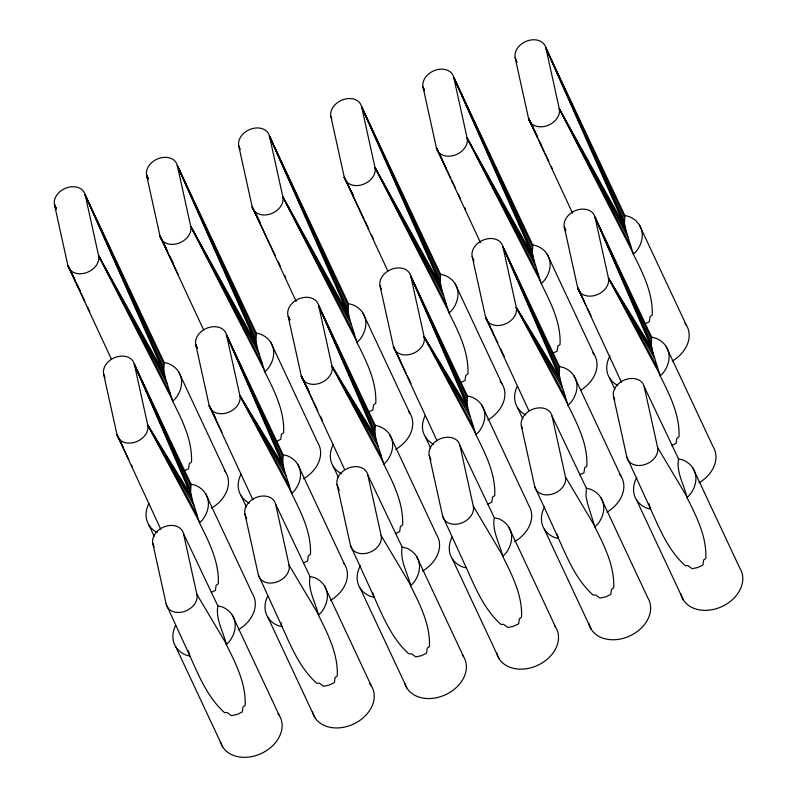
<?xml version="1.0" encoding="UTF-8"?>
<svg xmlns="http://www.w3.org/2000/svg" width="797" height="797" viewBox="0 0 797 797"><rect width="100%" height="100%" fill="white"/><g stroke="black" fill="none" stroke-linecap="round" stroke-linejoin="round"><path stroke-width="1.2" d="M172.73 401.339L165.467 378.127L163.803 370.565L164.192 362.466L168.326 363.522A32.428 24.657 -25.1 0 1 175.918 397.932L172.73 401.339C182.234 420.268 192.485 440.412 191.499 462.101L189.307 463.635L188.61 468.726L184.406 470.698M199.549 523.001L192.286 499.789L190.613 492.227L191.011 484.128L195.145 485.184A32.428 24.657 -25.1 0 1 202.727 519.594L199.549 523.001C209.053 541.93 219.305 562.074 218.318 583.763L216.117 585.297L215.429 590.388L211.225 592.36M264.863 371.94L257.6 348.737L255.937 341.176L256.325 333.076L260.47 334.132A32.428 24.657 -25.1 0 1 268.051 368.533L264.863 371.94C274.377 390.879 284.629 411.013 283.642 432.711L281.441 434.245L280.743 439.336L276.539 441.299M291.682 493.602L284.419 470.389L282.756 462.828L283.144 454.728L287.279 455.784A32.428 24.657 -25.1 0 1 294.87 490.195L291.682 493.602C301.196 512.531 311.438 532.675 310.461 554.363L308.26 555.898L307.562 560.988L303.358 562.961M357.006 342.551L349.744 319.338L348.07 311.776L348.468 303.677L352.603 304.733A32.428 24.657 -25.1 0 1 360.184 339.143L357.006 342.551C366.51 361.479 376.762 381.624 375.776 403.312L373.574 404.846L372.886 409.937L368.682 411.91M383.825 464.213L376.553 441L374.889 433.438L375.287 425.339L379.422 426.395A32.428 24.657 -25.1 0 1 387.003 460.805L383.825 464.213C393.329 483.141 403.581 503.276 402.595 524.974L400.393 526.508L399.705 531.599L395.501 533.572M449.139 313.151L441.877 289.939L440.213 282.387L440.602 274.288L444.736 275.334A32.428 24.657 -25.1 0 1 452.327 309.744L449.139 313.151C458.654 332.09 468.895 352.224 467.919 373.923L465.717 375.457L465.02 380.548L460.815 382.51M475.958 434.813L468.696 411.601L467.032 404.039L467.421 395.94L471.555 396.996A32.428 24.657 -25.1 0 1 479.146 431.406L475.958 434.813C485.463 453.742 495.714 473.886 494.728 495.575L492.536 497.109L491.839 502.2L487.634 504.172M541.283 283.762L534.01 260.549L532.346 252.988L532.745 244.888L536.879 245.944A32.428 24.657 -25.1 0 1 544.461 280.355L541.283 283.762C550.787 302.691 561.038 322.835 560.052 344.523L557.85 346.057L557.163 351.148L552.959 353.121M568.102 405.424L560.829 382.211L559.165 374.65L559.564 366.55L563.698 367.606A32.428 24.657 -25.1 0 1 571.28 402.017L568.102 405.424C577.606 424.353 587.857 444.487 586.871 466.185L584.669 467.719L583.972 472.81L579.768 474.773M633.416 254.363L626.153 231.15L624.489 223.598L624.878 215.499L629.012 216.545A32.428 24.657 -25.1 0 1 636.604 250.955L633.416 254.363C642.93 273.301 653.171 293.435 652.195 315.134L649.993 316.668L649.296 321.759L645.092 323.721M660.235 376.025L652.972 352.812L651.298 345.25L651.697 337.151L655.831 338.207A32.428 24.657 -25.1 0 1 663.413 372.617L660.235 376.025C669.739 394.953 679.99 415.098 679.004 436.786L676.812 438.32L676.115 443.411L671.911 445.384M217.88 605.979C215.419 619.299 223.539 631.981 226.368 644.653C235.872 663.592 246.124 683.726 245.137 705.415L242.936 706.949L242.238 712.04L236.988 714.51L231.409 715.676L227.314 712.598L224.475 712.578C207.768 697.554 198.991 676.175 189.955 656.08L166.204 604.256L152.795 543.424A16.219 12.334 -25.1 0 1 165.467 526.369A16.219 12.334 -25.1 0 1 183.509 533.631L217.88 605.979L221.965 606.836A32.428 24.657 -25.1 0 1 229.546 641.246L226.368 644.653M310.023 576.58C307.562 589.91 315.682 602.582 318.501 615.264C328.005 634.193 338.257 654.337 337.27 676.025L335.079 677.56L334.381 682.65L329.131 685.111L323.542 686.287L319.448 683.208L316.618 683.178C299.911 668.155 291.134 646.775 282.098 626.691L258.338 574.866L244.928 514.035A16.219 12.334 -25.1 0 1 257.6 496.969A16.219 12.334 -25.1 0 1 275.642 504.232L310.023 576.58L314.098 577.446A32.428 24.657 -25.1 0 1 321.689 611.857L318.501 615.264M402.156 547.19C399.695 560.51 407.815 573.192 410.634 585.865C420.149 604.793 430.4 624.938 429.414 646.626L427.212 648.16L426.515 653.251L421.264 655.722L415.675 656.887L411.581 653.809L408.751 653.789C392.044 638.766 383.267 617.386 374.231 597.292L350.481 545.467L337.071 484.636A16.219 12.334 -25.1 0 1 349.744 467.57A16.219 12.334 -25.1 0 1 367.776 474.843L402.156 547.19L406.241 548.047A32.428 24.657 -25.1 0 1 413.822 582.458L410.634 585.865M494.299 517.791C491.839 531.121 499.948 543.793 502.777 556.475C512.282 575.404 522.533 595.548 521.547 617.237L519.355 618.771L518.658 623.862L513.398 626.322L507.819 627.498L503.724 624.42L500.885 624.39C484.187 609.366 475.41 587.987 466.365 567.902L442.614 516.077L429.204 455.246A16.219 12.334 -25.1 0 1 441.877 438.181A16.219 12.334 -25.1 0 1 459.919 445.443L494.299 517.791L498.374 518.658A32.428 24.657 -25.1 0 1 505.956 553.068L502.777 556.475M594.911 527.076L598.099 523.669A32.428 24.657 -25.1 0 0 590.507 489.258L586.373 488.202L585.984 496.312L587.648 503.863L594.911 527.076C604.425 546.005 614.676 566.149 613.69 587.837L611.488 589.372L610.791 594.462L605.541 596.933L599.952 598.099L595.857 595.02L593.028 595C576.321 579.977 567.544 558.597 558.508 538.503L554.662 537.527A32.428 24.657 -25.1 0 1 544.69 506.832M678.566 459.002C676.115 472.322 684.224 485.004 687.054 497.687C696.558 516.615 706.809 536.75 705.823 558.448L703.621 559.982L702.934 565.073L697.674 567.534L692.095 568.709L688 565.631L685.161 565.601C668.454 550.578 659.687 529.198 650.641 509.114L626.89 457.289L613.481 396.458A16.219 12.334 -25.1 0 1 626.153 379.392A16.219 12.334 -25.1 0 1 644.195 386.655L678.566 459.002L682.65 459.869A32.428 24.657 -25.1 0 1 690.232 494.279L687.054 497.687M650.641 509.114L646.805 508.137A32.428 24.657 -25.1 0 1 636.823 477.433M466.365 567.902L462.529 566.926A32.428 24.657 -25.1 0 1 452.048 537.188M374.231 597.292L370.386 596.315A32.428 24.657 -25.1 0 1 360.413 565.621M282.098 626.691L278.253 625.715A32.428 24.657 -25.1 0 1 267.772 595.977M189.955 656.08L186.109 655.104A32.428 24.657 -25.1 0 1 175.639 625.366M651.757 337.35L595.04 217.312L608.45 278.143L651.926 348.638L595.04 217.312A16.219 12.334 -25.1 0 0 576.998 210.049A16.219 12.334 -25.1 0 0 564.326 227.115L577.735 287.946L621.421 382.201M559.614 366.74L502.897 246.711L516.307 307.542L559.793 378.027L502.897 246.711A16.219 12.334 -25.1 0 0 484.865 239.439A16.219 12.334 -25.1 0 0 472.183 256.504L485.592 317.336L528.76 410.475M467.48 396.139L410.764 276.101L424.173 336.932L467.65 407.426L410.764 276.101A16.219 12.334 -25.1 0 0 392.722 268.838A16.219 12.334 -25.1 0 0 380.049 285.904L393.459 346.735L437.145 440.99M375.337 425.528L318.621 305.5L332.03 366.331L375.517 436.826L318.621 305.5A16.219 12.334 -25.1 0 0 300.589 298.227A16.219 12.334 -25.1 0 0 287.916 315.293L301.326 376.124L344.493 469.264M283.204 454.928L226.487 334.889L239.897 395.72L283.383 466.215L226.487 334.889A16.219 12.334 -25.1 0 0 208.445 327.627A16.219 12.334 -25.1 0 0 195.773 344.693L209.183 405.524L252.868 499.779M191.071 484.317L134.354 364.289L147.754 425.12L191.24 495.614L134.354 364.289A16.219 12.334 -25.1 0 0 116.312 357.016A16.219 12.334 -25.1 0 0 103.64 374.082L117.049 434.913L160.735 529.168M586.253 305.829L577.735 287.946A16.219 12.334 -25.1 0 0 595.767 295.209A16.219 12.334 -25.1 0 0 608.45 278.143L652.972 352.812M497.846 343.059L485.592 317.336A16.219 12.334 -25.1 0 0 503.634 324.598A16.219 12.334 -25.1 0 0 516.307 307.542L560.829 382.211M406.241 373.564L393.459 346.735A16.219 12.334 -25.1 0 0 411.501 353.998A16.219 12.334 -25.1 0 0 424.173 336.932L468.696 411.601M313.042 400.722L301.326 376.124A16.219 12.334 -25.1 0 0 319.358 383.397A16.219 12.334 -25.1 0 0 332.03 366.331L376.553 441M221.965 432.353L209.183 405.524A16.219 12.334 -25.1 0 0 227.225 412.786A16.219 12.334 -25.1 0 0 239.897 395.72L284.419 470.389M128.765 459.51L117.049 434.913A16.219 12.334 -25.1 0 0 135.082 442.186A16.219 12.334 -25.1 0 0 147.754 425.12L192.286 499.789M644.195 386.655L657.605 447.486L686.835 496.611M557.133 534.209L558.179 537.746L534.747 486.678L521.338 425.847A16.219 12.334 -25.1 0 1 534.02 408.781A16.219 12.334 -25.1 0 1 552.052 416.054L565.462 476.885L594.692 526.01M459.919 445.443L473.328 506.274L502.558 555.399M367.776 474.843L381.185 535.674L410.425 584.799M275.642 504.232L289.052 565.063L318.282 614.188M183.509 533.631L196.909 594.462L226.149 643.587M660.016 374.959L608.45 278.143L654.646 358.55M567.882 404.348L516.307 307.542L562.503 387.95M475.739 433.747L424.173 336.932L470.369 417.339M383.606 463.137L332.03 366.331L378.226 446.738M291.463 492.536L239.897 395.72L286.093 476.128M199.33 521.925L147.754 425.12L193.96 505.527M624.938 215.688L545.885 47.969L559.295 108.8L625.107 226.976L545.885 47.969A16.219 12.334 -25.1 0 0 527.843 40.707A16.219 12.334 -25.1 0 0 515.171 57.773L528.58 118.594L572.585 213.217M532.794 245.087L453.742 77.369L467.152 138.19L532.974 256.375L453.742 77.369A16.219 12.334 -25.1 0 0 435.71 70.096A16.219 12.334 -25.1 0 0 423.038 87.162L436.437 147.993L480.452 242.607M440.661 274.477L361.609 106.758L375.018 167.589L440.841 285.764L361.609 106.758A16.219 12.334 -25.1 0 0 343.567 99.495A16.219 12.334 -25.1 0 0 330.894 116.561L344.304 177.382L387.79 270.88M348.528 303.876L269.466 136.157L282.875 196.979L348.697 315.164L269.466 136.157A16.219 12.334 -25.1 0 0 251.434 128.885A16.219 12.334 -25.1 0 0 238.761 145.951L252.171 206.782L296.175 301.396M256.385 333.266L177.332 165.547L190.742 226.378L256.564 344.553L177.332 165.547A16.219 12.334 -25.1 0 0 159.29 158.284A16.219 12.334 -25.1 0 0 146.618 175.35L160.028 236.181L203.514 329.669M164.252 362.665L85.199 194.946L98.609 255.777L164.421 373.952L85.199 194.946A16.219 12.334 -25.1 0 0 67.157 187.674A16.219 12.334 -25.1 0 0 54.485 204.739L67.894 265.57L111.371 359.058M608.45 278.143L657.535 367.606M516.307 307.542L565.402 396.996M424.173 336.932L473.259 426.395M332.03 366.331L381.125 455.794M239.897 395.72L288.982 485.184M147.754 425.12L196.849 514.583M537.626 137.702L528.58 118.594A16.219 12.334 -25.1 0 0 546.612 125.866A16.219 12.334 -25.1 0 0 559.295 108.8L626.153 231.15M450.813 178.339L436.437 147.993A16.219 12.334 -25.1 0 0 454.479 155.256A16.219 12.334 -25.1 0 0 467.152 138.19L534.01 260.549M364 218.976L344.304 177.382A16.219 12.334 -25.1 0 0 362.346 184.655A16.219 12.334 -25.1 0 0 375.018 167.589L441.877 289.939M275.593 256.236L252.171 206.782A16.219 12.334 -25.1 0 0 270.203 214.044A16.219 12.334 -25.1 0 0 282.875 196.979L349.744 319.338M178.13 274.397L160.028 236.181A16.219 12.334 -25.1 0 0 178.07 243.444A16.219 12.334 -25.1 0 0 190.742 226.378L257.6 348.737M80.138 291.423L67.894 265.57A16.219 12.334 -25.1 0 0 85.927 272.833A16.219 12.334 -25.1 0 0 98.609 255.777L165.467 378.127M633.197 253.297L559.295 108.8L627.827 236.888M541.063 282.686L467.152 138.19L535.684 266.288M448.92 312.085L375.018 167.589L443.55 295.687M356.787 341.485L282.875 196.979L351.417 325.076M264.654 370.874L190.742 226.378L259.274 354.476M172.511 400.273L98.609 255.777L167.141 383.865M583.832 300.19L577.735 287.946L580.644 293.416M485.592 317.336L490.583 327.358M393.459 346.735L395.681 351.188M309.087 391.716L301.326 376.124L304.235 381.604M215.838 418.883L209.183 405.524L213.257 413.185M123.146 447.167L117.049 434.913L119.958 440.392M559.295 108.8L630.716 245.944M467.152 138.19L538.583 275.344M375.018 167.589L446.44 304.733M282.875 196.979L354.306 334.132M190.742 226.378L262.173 363.522M98.609 255.777L170.03 392.921M577.735 287.946L582.238 296.693M301.326 376.124L304.135 381.594M305.271 383.775L308.09 389.245M209.183 405.524L214.821 416.452M117.049 434.913L121.552 443.66M529.138 119.699L533.601 128.506M446.19 168.008L436.437 147.993L440.342 155.694M353.509 196.291L344.304 177.382L347.093 182.892M351.557 191.698L352.673 193.9M252.171 206.782L260.29 223.459M256.624 215.589L259.414 221.088M167.071 250.627L160.028 236.181L166.165 248.285M75.476 281.142L67.894 265.57L72.906 275.473M491.699 329.589L492.805 331.811M396.786 353.41L400.662 361.21M535.195 131.904L528.58 118.594L537.786 137.502M436.437 147.993L441.956 159.081M344.304 177.382L348.717 186.259M349.823 188.481L353.689 196.241M256.584 215.658L260.44 223.419M160.028 236.181L167.201 250.597M67.894 265.57L74.51 278.88M540.496 143.061L541.581 145.283M169.781 256.196L173.567 263.976M76.552 283.363L80.348 291.144M587.319 308.07L591.045 315.891M552.052 416.054L586.433 488.402M500.506 348.648L504.242 356.468M407.307 375.805L411.033 383.626M314.108 402.963L317.834 410.794M320.494 416.383L322.626 420.856M131.425 465.109L132.491 467.341M538.692 139.953L544.012 151.191M545.078 153.442L548.804 161.313M551.474 166.932L552.53 169.173M451.879 180.59L455.605 188.461M458.265 194.079L460.397 198.573M464.651 207.569L465.717 209.81M365.066 221.227L368.792 229.088M371.452 234.707L373.584 239.21M278.253 261.854L280.385 266.357M284.639 275.344L285.705 277.595M81.204 293.675L84.93 301.535M87.59 307.164L89.722 311.657M639.373 224.923L686.277 325.056M666.182 346.575L713.096 446.718A32.428 24.657 -25.1 0 1 698.989 482.843M693.001 468.238L739.915 568.381A32.428 24.657 -25.1 0 1 720.956 606.985A32.428 24.657 -25.1 0 1 680.917 593.934M609.625 378.107L614.905 389.354M547.23 254.313L594.144 354.456M636.444 499.759L683.358 599.902M574.049 375.975L620.953 476.108M600.868 497.627L647.772 597.77A32.428 24.657 -25.1 0 1 628.823 636.375A32.428 24.657 -25.1 0 1 588.784 623.334M517.492 407.496L522.762 418.744M455.097 283.712L502 383.845M544.311 529.158L591.215 629.291M481.906 405.364L528.819 505.507A32.428 24.657 -25.1 0 1 514.713 541.631M508.725 527.026L555.639 627.169M425.359 436.895L430.629 448.143M362.954 313.101L409.867 413.245M452.168 558.548L499.081 658.691M389.773 434.763L436.686 534.907A32.428 24.657 -25.1 0 1 422.579 571.031M416.592 556.426L463.495 656.559M333.216 466.285L338.486 477.542M270.821 342.501L317.724 442.634A32.428 24.657 -25.1 0 1 303.617 478.768M360.035 587.947L406.948 688.08M297.64 464.153L344.543 564.296M324.449 585.815L371.362 685.958M241.083 495.684L246.353 506.932M178.677 371.89L225.591 472.033M267.902 617.336L314.805 717.479M205.496 493.552L252.41 593.695A32.428 24.657 -25.1 0 1 238.303 629.819M232.316 615.214L279.229 715.347M148.939 525.074L154.21 536.331M175.758 646.736L222.672 746.869M624.489 223.598L545.885 47.969L624.43 217.412M532.346 252.988L453.742 77.369L532.286 246.811M440.213 282.387L361.609 106.758L440.153 276.2M348.07 311.776L269.466 136.157L348.02 305.6M255.937 341.176L177.332 165.547L255.877 334.989M163.803 370.565L85.199 194.946L163.744 364.388M651.298 345.25L595.04 217.312L651.249 339.074M559.165 374.65L502.897 246.711L559.105 368.463M467.032 404.039L410.764 276.101L466.972 397.862M374.889 433.438L318.621 305.5L374.829 427.252M282.756 462.828L226.487 334.889L282.696 456.651M190.613 492.227L134.354 364.289L190.563 486.04M545.885 47.969L624.22 220.55M453.742 77.369L532.087 249.939M361.609 106.758L439.944 279.339M269.466 136.157L347.811 308.728M177.332 165.547L255.678 338.127M85.199 194.946L163.534 367.527M595.04 217.312L651.039 342.212M502.897 246.711L558.906 371.601M410.764 276.101L466.763 401.001M318.621 305.5L374.63 430.39M226.487 334.889L282.487 459.789M134.354 364.289L190.353 489.179M515.171 57.773L517.064 62.345M424.452 90.599L423.038 87.162L424.452 90.619M330.894 116.561L331.841 118.843M238.761 145.951L240.236 149.368M146.618 175.35L148.063 178.787L146.618 175.35L148.083 178.777L146.618 175.35L147.604 177.621M54.485 204.739L56.408 209.332L54.485 204.739L56.428 209.312L54.485 204.739L55.471 207.021M423.038 87.162L424.472 90.599M565.701 230.582L564.326 227.115L565.681 230.582M472.183 256.504L474.036 261.107M380.049 285.904L381.424 289.371M289.719 319.926L288.365 316.449L289.819 319.856M197.188 348.12L195.773 344.693L197.198 348.11M103.64 374.082L105.005 377.559M288.384 316.439L289.759 319.906M564.326 227.115L565.252 229.416M195.773 344.693L197.148 348.169M613.481 396.458L614.816 399.935M521.338 425.847L522.234 428.168M429.204 455.246L430.988 459.889M337.071 484.636L339.303 490.444M244.928 514.035L246.711 518.678M152.795 543.424L154.13 546.911M648.927 503.644L650.322 508.347M372.857 592.998L373.903 596.535M280.723 622.397L281.769 625.924M188.231 650.611L189.287 654.148M685.031 323.293A32.428 24.657 -25.1 0 1 672.17 361.19M617.834 385.489A32.428 24.657 -25.1 0 1 610.014 355.781M657.605 447.486A16.219 12.334 -25.1 0 1 644.922 464.551A16.219 12.334 -25.1 0 1 626.89 457.289M592.888 352.692A32.428 24.657 -25.1 0 1 581.063 389.952M525.691 414.888A32.428 24.657 -25.1 0 1 517.373 386.127M619.707 474.345A32.428 24.657 -25.1 0 1 606.846 512.242M565.462 476.885A16.219 12.334 -25.1 0 1 552.789 493.951A16.219 12.334 -25.1 0 1 534.747 486.678M500.048 381.245A32.428 24.657 -25.1 0 1 487.894 419.979M433.558 444.278A32.428 24.657 -25.1 0 1 425.229 415.526M554.383 625.406A32.428 24.657 -25.1 0 1 537.975 665.186A32.428 24.657 -25.1 0 1 496.651 652.723M473.328 506.274A16.219 12.334 -25.1 0 1 460.656 523.34A16.219 12.334 -25.1 0 1 442.614 516.077M408.612 411.481A32.428 24.657 -25.1 0 1 395.76 449.369M341.425 473.677A32.428 24.657 -25.1 0 1 333.096 444.925M462.25 654.795A32.428 24.657 -25.1 0 1 446.469 694.277A32.428 24.657 -25.1 0 1 404.766 683.168M381.185 535.674A16.219 12.334 -25.1 0 1 368.513 552.739A16.219 12.334 -25.1 0 1 350.481 545.467M249.282 503.066A32.428 24.657 -25.1 0 1 240.953 474.315M343.298 562.533A32.428 24.657 -25.1 0 1 330.436 600.43M369.409 683.358A32.428 24.657 -25.1 0 1 354.336 723.666A32.428 24.657 -25.1 0 1 312.374 711.512M289.052 565.063A16.219 12.334 -25.1 0 1 276.38 582.129A16.219 12.334 -25.1 0 1 258.338 574.866M224.346 470.27A32.428 24.657 -25.1 0 1 211.484 508.157M157.148 532.466A32.428 24.657 -25.1 0 1 148.82 503.714M277.974 713.584A32.428 24.657 -25.1 0 1 262.193 753.065A32.428 24.657 -25.1 0 1 220.5 741.957M196.909 594.462A16.219 12.334 -25.1 0 1 184.237 611.528A16.219 12.334 -25.1 0 1 166.204 604.256"/></g></svg>
